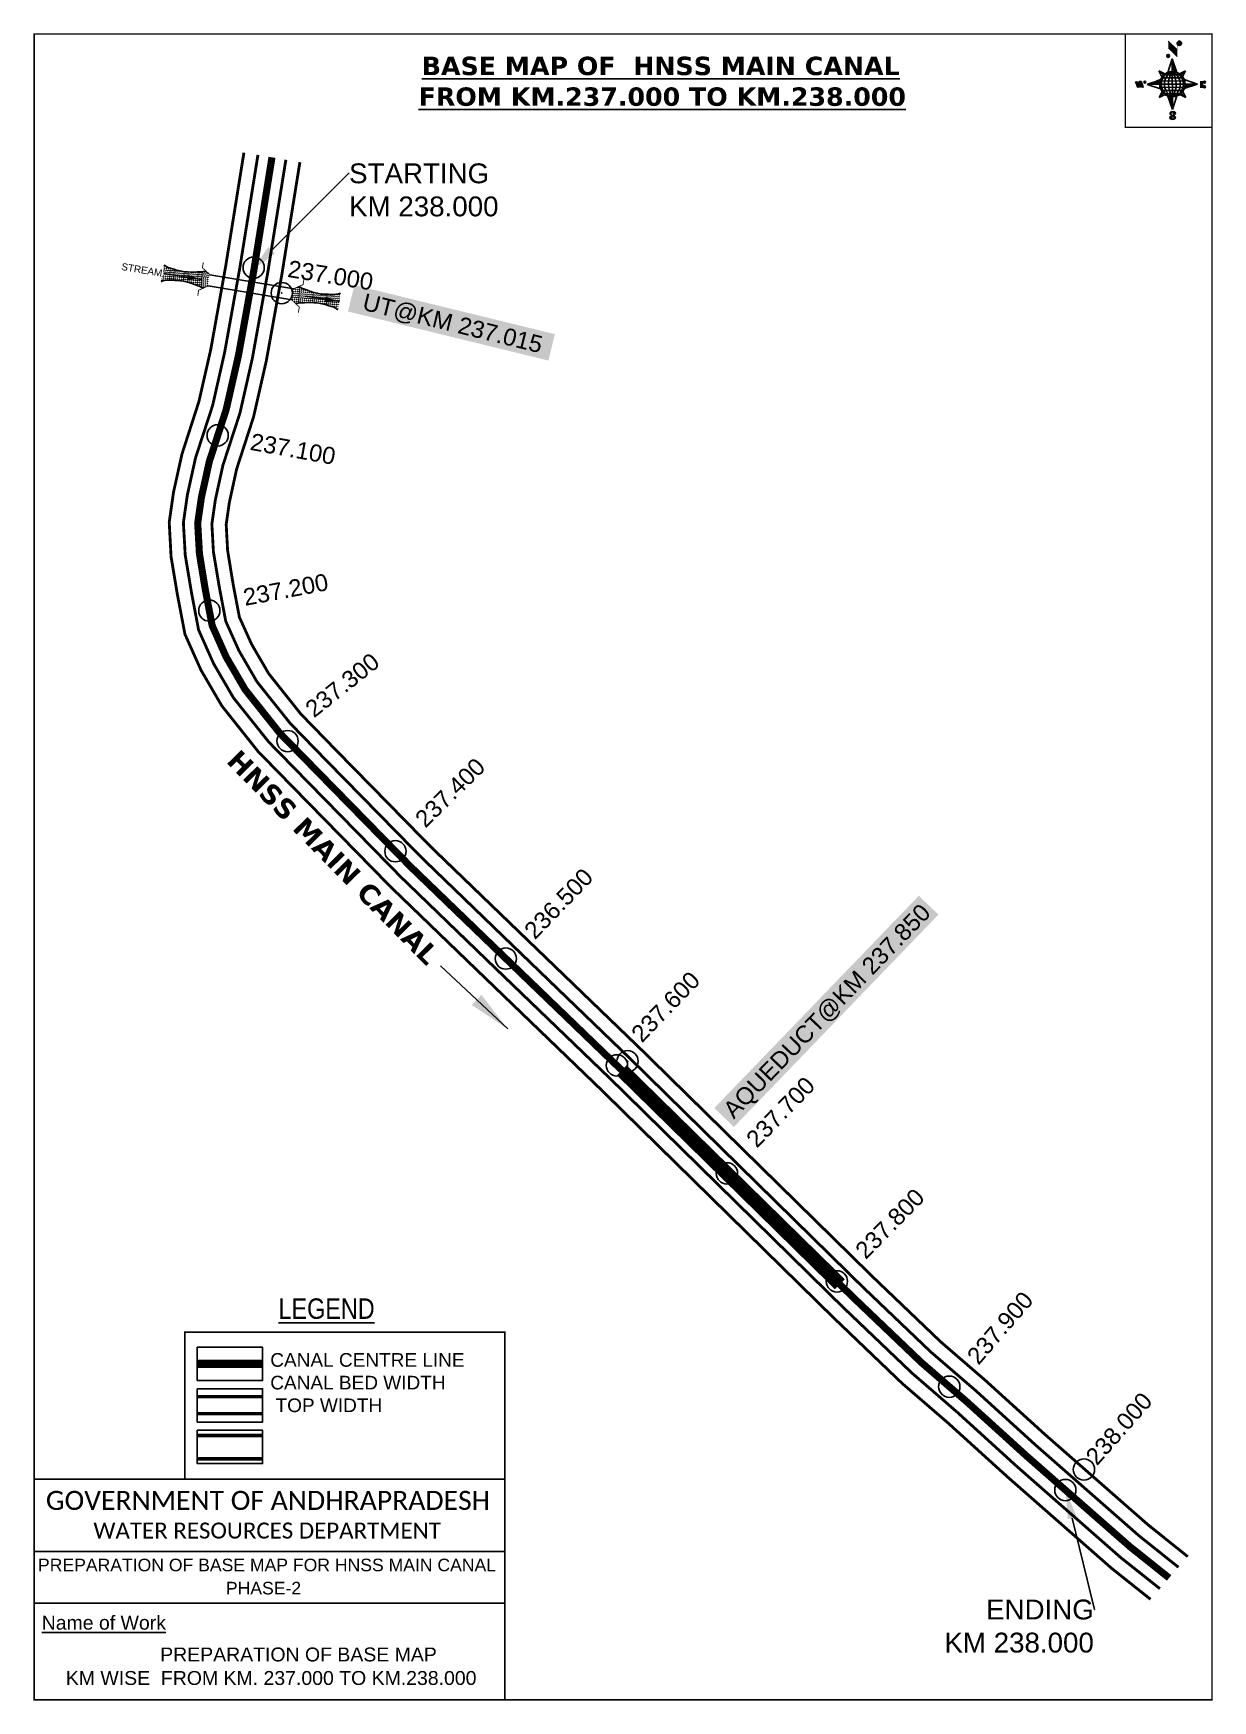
# Model space of a CAD drawing. Header units: inches. Extents: x 755236 to 756068, y 1624094 to 1625270.
import ezdxf
from ezdxf import colors
from ezdxf.entities.mleader import LeaderData, LeaderLine
from ezdxf.enums import TextEntityAlignment as Align
from ezdxf.math import Vec2, Vec3

# ---------------------------------------------------------------- set-up
doc = ezdxf.new("R2010")
doc.units = ezdxf.units.IN
doc.header["$LTSCALE"] = 15
doc.header["$MEASUREMENT"] = 0
doc.header["$PDMODE"] = 32
doc.header["$PDSIZE"] = 15
doc.linetypes.add('HIDDEN2', pattern=[0.1875, 0.125, -0.0625])
for name, color, linetype in [('AQUADUCT', 1, 'Continuous'), ('bord', 1, 'Continuous'), ('CANAL1', 7, 'Continuous'), ('CSMark', 72, 'Continuous'), ('DCBMS', 232, 'Continuous'), ('PAGE', 7, 'Continuous'), ('STRUCTURE', 5, 'Continuous'), ('TEXT', 6, 'Continuous')]:
    doc.layers.add(name, color=color, linetype=linetype)
doc.styles.add('ARIALN', font='ARIALN.TTF')
doc.styles.get("Standard").update_dxf_attribs({"font": 'arial.ttf'})
doc.dimstyles.get("Standard").update_dxf_attribs({"dimtxt": 20, "dimasz": 0.18, "dimexe": 0.18, "dimexo": 0.0625, "dimgap": 0.09, "dimtad": 0, "dimtih": 1, "dimtoh": 1, "dimdec": 4, "dimzin": 0, "dimdsep": 46, "dimtxsty": 'Standard', "dimcen": 0.09, "dimadec": 0, "dimazin": 0, "dimtfac": 1, "dimtdec": 4, "dimtofl": 0, "dimtmove": 0, "dimatfit": 3, "dimfxl": 1, "dimtolj": 1, "dimtzin": 0, "dimarcsym": 0})
pattern_1 = [(267.297113149, (-8720374.938, 50637915.138), (10.5367255337, -0.497431438), [])]
pattern_2 = [(357.297113149, (-8720374.938, 50637915.138), (0.497431438, 10.5367255337), [])]

# ---------------------------------------------------------------- blocks, each defined once
blk = doc.blocks.new('*X26')
at = {"color": 0, "linetype": 'Continuous'}
for p, q in [((6321.6, 240.5), (6322.3, 241.2)), ((6321.6, 240.3), (6322.3, 241)), ((6321.6, 240.1), (6322.3, 240.8)), ((6321.6, 239.9), (6322.4, 240.7)), ((6321.6, 239.8), (6322.4, 240.6)), ((6321.6, 239.6), (6322.5, 240.5)), ((6321.6, 239.4), (6322.5, 240.3)), ((6321.6, 239.2), (6322.6, 240.2)), ((6321.7, 239.1), (6322.6, 240.1)), ((6321.8, 240.8), (6322.4, 241.4)), ((6321.8, 239), (6322.7, 240)), ((6321.8, 239), (6322.8, 239.9)), ((6321.9, 238.9), (6322.9, 239.8)), ((6322, 238.8), (6323, 239.7)), ((6322.1, 241.3), (6322.4, 241.6)), ((6322.1, 238.7), (6323.1, 239.6)), ((6322.2, 238.6), (6323.1, 239.6)), ((6322.3, 238.5), (6323.2, 239.5)), ((6322.4, 238.5), (6323.3, 239.4)), ((6322.5, 238.4), (6323.4, 239.3)), ((6322.7, 238.4), (6323.6, 239.3)), ((6322.8, 238.3), (6323.7, 239.2)), ((6322.9, 238.3), (6323.8, 239.1)), ((6323.1, 238.2), (6323.9, 239.1)), ((6323.2, 238.2), (6324, 239)), ((6323.3, 238.2), (6324.2, 239)), ((6323.5, 238.1), (6324.3, 238.9)), ((6323.7, 238.1), (6324.4, 238.9)), ((6323.8, 238.1), (6324.6, 238.8)), ((6324.1, 238.2), (6324.7, 238.8)), ((6324.3, 238.3), (6324.9, 238.8)), ((6324.6, 238.3), (6325.1, 238.8)), ((6324.8, 238.4), (6325.2, 238.8)), ((6325.1, 238.5), (6325.4, 238.8)), ((6325.4, 238.6), (6325.6, 238.8))]:
    blk.add_line(p, q, dxfattribs=at)
blk = doc.blocks.new('*X25')
at = {"color": 0, "linetype": 'Continuous'}
for p, q in [((6324.4, 240.3), (6324.5, 240.4)), ((6324.6, 240.3), (6324.8, 240.5)), ((6324.7, 240.2), (6325, 240.5)), ((6324.8, 240.2), (6325.2, 240.6)), ((6325, 240.1), (6325.5, 240.6)), ((6325.1, 240.1), (6325.6, 240.6)), ((6325.2, 240), (6325.8, 240.6)), ((6325.3, 240), (6326, 240.6)), ((6325.4, 239.9), (6326.1, 240.6)), ((6325.5, 239.8), (6326.2, 240.5)), ((6325.6, 239.8), (6326.3, 240.5)), ((6325.7, 239.7), (6326.5, 240.4)), ((6325.9, 239.6), (6326.6, 240.3)), ((6326, 239.5), (6326.7, 240.3)), ((6326, 239.4), (6326.8, 240.2)), ((6326.1, 239.3), (6327, 240.2)), ((6326.2, 239.3), (6327.1, 240.1)), ((6326.3, 239.2), (6327.1, 240)), ((6326.4, 239.1), (6327.2, 239.9)), ((6326.5, 239), (6327.3, 239.8)), ((6326.5, 238.9), (6327.4, 239.7)), ((6326.6, 238.8), (6327.5, 239.6)), ((6326.7, 238.7), (6327.5, 239.5)), ((6326.8, 238.6), (6327.6, 239.4)), ((6326.8, 238.5), (6327.7, 239.3)), ((6326.8, 236.5), (6327.4, 237)), ((6326.9, 238.3), (6327.8, 239.2)), ((6326.9, 238.2), (6327.9, 239.1)), ((6326.9, 236.8), (6327.6, 237.4)), ((6327, 238.1), (6327.8, 239)), ((6327, 237.9), (6327.8, 238.8)), ((6327, 237.8), (6327.8, 238.6)), ((6327, 237.6), (6327.8, 238.4)), ((6327, 237.4), (6327.8, 238.2)), ((6327, 237.3), (6327.8, 238)), ((6327, 237.1), (6327.8, 237.9))]:
    blk.add_line(p, q, dxfattribs=at)
blk = doc.blocks.new('H')
at = {"layer": 'bord', "extrusion": (0.000427885, 0.004792, 0.999988)}
h = blk.add_hatch(dxfattribs=at)
h.set_pattern_fill('LINE', color=8, scale=84.387686, angle=-2.7029, style=0)
h.set_pattern_definition(pattern_2)
h.paths.add_polyline_path([(-492, 786, -0.090992), (-448, 775), (-486, 912)])
h = blk.add_hatch(dxfattribs=at)
h.set_pattern_fill('LINE', color=8, scale=84.387686, angle=-92.7029, style=0)
h.set_pattern_definition(pattern_1)
h.paths.add_polyline_path([(-625, 665, -0.090992), (-615, 710), (-751, 671)])
h = blk.add_hatch(dxfattribs=at)
h.set_pattern_fill('LINE', color=8, scale=84.387686, angle=-2.7029, style=0)
h.set_pattern_definition(pattern_2)
h.paths.add_polyline_path([(-504, 533, -0.090992), (-549, 543), (-510, 406)])
h = blk.add_hatch(dxfattribs=at)
h.set_pattern_fill('LINE', color=8, scale=84.387686, angle=-92.7029, style=0)
h.set_pattern_definition(pattern_1)
h.paths.add_polyline_path([(-246, 647), (-372, 653, -0.090992), (-382, 609)])
for p, q in [((-519, 1020, -1217), (-435, 927, -1216)), ((-516, 1087, -1217), (-432, 994, -1217)), ((-538, 774, -1216), (-487, 906, -1216)), ((-487, 906, -1216), (-493, 780, -1216)), ((-487, 906, -1216), (-448, 769, -1216)), ((-865, 701, -1215), (-847, 638, -1215)), ((-847, 700, -1215), (-829, 637, -1215)), ((-829, 699, -1215), (-811, 636, -1215)), ((-829, 699, -1215), (-811, 698, -1215)), ((-811, 698, -1215), (-794, 635, -1215)), ((-752, 665, -1215), (-615, 704, -1215)), ((-627, 794, -1216), (-567, 760, -1216)), ((-627, 794, -1216), (-584, 747, -1215)), ((-599, 731, -1215), (-627, 794, -1216)), ((-421, 753, -1216), (-359, 781, -1216)), ((-359, 781, -1216), (-405, 739, -1216)), ((-359, 781, -1216), (-392, 721, -1215)), ((-379, 693, -1215), (-246, 641, -1215)), ((-213, 669, -1215), (-217, 601, -1215)), ((-752, 665, -1215), (-625, 659, -1215)), ((-619, 614, -1215), (-752, 665, -1215)), ((-639, 526, -1214), (-606, 585, -1215)), ((-639, 526, -1214), (-593, 568, -1215)), ((-577, 553, -1215), (-639, 526, -1214)), ((-511, 400, -1214), (-549, 537, -1214)), ((-460, 533, -1215), (-511, 400, -1214)), ((-505, 527, -1214), (-511, 400, -1214)), ((-371, 513, -1214), (-431, 546, -1215)), ((-371, 513, -1214), (-414, 560, -1215)), ((-399, 576, -1215), (-371, 513, -1214)), ((-246, 641, -1215), (-383, 603, -1215)), ((-373, 647, -1215), (-246, 641, -1215)), ((-197, 600, -1215), (-194, 668, -1215))]:
    blk.add_line(p, q, dxfattribs=at)
at = {"layer": 'bord', "color": 8, "linetype": 'ByBlock', "extrusion": (0.000427885, 0.004792, 0.999988)}
for p, q in [((-375, 679, -1215), (-620, 691, -1215)), ((-386, 711, -1215), (-605, 722, -1215)), ((-411, 744, -1216), (-578, 752, -1216)), ((-493, 780, -1216), (-505, 527, -1214)), ((-373, 647, -1215), (-625, 659, -1215)), ((-378, 616, -1215), (-623, 628, -1215)), ((-392, 585, -1215), (-611, 595, -1215)), ((-420, 555, -1215), (-587, 562, -1215))]:
    blk.add_line(p, q, dxfattribs=at)
at = {"layer": 'bord', "extrusion": (0.000427885, 0.004792, 0.999988), "elevation": -1212}
for points, const_width in [([(-522, 960), (-516, 1093)], 1.61), ([(-434, 933), (-428, 1066)], 1.61), ([(-870, 707), (-846, 706)], 0.642), ([(-829, 643), (-821, 678)], 0.642), ([(-793, 641), (-782, 694)], 0.642), ([(-223, 676), (-174, 673)], 0.706), ([(-829, 643), (-855, 644)], 0.642), ([(-811, 642), (-784, 641)], 0.642), ([(-177, 605), (-226, 607)], 0.706), ([(-195, 645), (-185, 644)], 0.706)]:
    blk.add_lwpolyline(points, dxfattribs=dict(at, const_width=const_width))
for points, const_width in [([(-414, 1073, 1), (-398, 1058, 1)], 22.3), ([(-530, 950, 1), (-520, 939, 1)], 14.8), ([(-776, 697, 1), (-769, 690, 1)], 8.9), ([(-180, 618, 1), (-173, 611, 1)], 9.79), ([(-178, 667, 1), (-171, 660, 1)], 9.79), ([(-490, 362, 1), (-498, 369, 1)], 11.1), ([(-525, 322, 1), (-533, 329, 1)], 11.1)]:
    blk.add_lwpolyline(points, format="xyb", close=True, dxfattribs=dict(at, const_width=const_width))
for points in [[(-537, 317), (-531, 310), (-520, 307), (-505, 307), (-494, 310), (-486, 318), (-487, 326), (-491, 333), (-494, 336), (-503, 341), (-522, 347), (-530, 352), (-534, 355), (-537, 363), (-537, 373), (-530, 381), (-520, 384), (-504, 384), (-493, 380), (-487, 373)], [(-522, 348), (-526, 354), (-528, 361), (-528, 371), (-526, 375), (-521, 381), (-515, 384)], [(-505, 307), (-499, 312), (-497, 319), (-497, 327), (-501, 335), (-509, 343)]]:
    blk.add_lwpolyline(points, dxfattribs=at)
at = {"layer": 'bord', "extrusion": (0.000427885, 0.004792, 0.999988)}
for centre, radius in [((-406, 1065, -1212), 22.3), ((-525, 944, -1212), 14.8), ((-773, 694, -1212), 8.9), ((-498, 659, -1212), 127), ((-177, 615, -1212), 9.79), ((-174, 663, -1212), 9.79), ((-494, 365, -1212), 11.1), ((-529, 325, -1212), 11.1)]:
    blk.add_circle(centre, radius, dxfattribs=at)
at = {"layer": 'bord', "color": 8, "linetype": 'ByBlock', "extrusion": (0.000427885, 0.004792, 0.999988)}
for centre, radius, start, end in [((-482, 658, -1212), 128, 94.9254, 259.6691), ((-437, 656, -1212), 141, 113.2864, 241.308), ((-316, 651, -1212), 222, 142.5892, 212.0053), ((-560, 662, -1212), 141, 293.2864, 61.308), ((-681, 668, -1212), 222, 322.5892, 32.0053), ((-515, 660, -1212), 128, 274.9254, 79.6691)]:
    blk.add_arc(centre, radius, start, end, dxfattribs=at)
at = {"layer": 'bord', "extrusion": (0.000427885, 0.004792, 0.999988)}
for points in [[(-516, 1093, -1212), (-431, 1000, -1212), (-519, 1026, -1212), (-434, 933, -1212)], [(-864, 707, -1212), (-846, 706, -1212), (-846, 644, -1212), (-829, 643, -1212)], [(-829, 705, -1212), (-811, 704, -1212), (-811, 642, -1212), (-793, 641, -1212)], [(-193, 674, -1212), (-197, 606, -1212), (-213, 675, -1212), (-216, 607, -1212)]]:
    blk.add_solid(points, dxfattribs=at)
at = {"layer": 'bord', "extrusion": (0.000427885, 0.004792, 0.999988), "xscale": 7.977342409717546, "yscale": 7.977342408231451, "zscale": 7.977342408476333, "rotation": 138.0840426661453}
for name, p in [('*X25', (38301, -31929, -1212)), ('*X26', (38314, -31951, -1212))]:
    blk.add_blockref(name, p, dxfattribs=at)
blk = doc.blocks.new('UT')
at = {"layer": 'STRUCTURE'}
h = blk.add_hatch(dxfattribs=at)
h.set_pattern_fill('DASH', color=150, scale=8, angle=-39.6278, style=0)
h.set_pattern_definition([(320.372247933, (-4370.464, -6260.8811), (1.40800153113, 0.132407282), [1, -1])])
h.paths.add_polyline_path([(765163, 1700681.9), (765165.6, 1700680.6), (765167.2, 1700680.3), (765169.1, 1700680), (765172.4, 1700679.6), (765176.4, 1700679.3), (765179.5, 1700679.5), (765183.1, 1700679.9), (765187.7, 1700680.9), (765188.9, 1700681.2), (765193.1, 1700682.2), (765196.1, 1700680.2), (765196.1, 1700672.2), (765193.1, 1700670.2), (765190.5, 1700670.8), (765188.1, 1700671.3), (765185.5, 1700671.8), (765183.6, 1700672.1), (765181, 1700672.5), (765180.3, 1700672.5), (765178.5, 1700672.6), (765176.7, 1700672.6), (765174.6, 1700672.5), (765172.5, 1700672.3), (765170.4, 1700672), (765168.5, 1700671.7), (765166.1, 1700671.2), (765165, 1700670.8), (765163, 1700669.7)])
h.paths.add_polyline_path([(765259.1, 1700682.2), (765256.1, 1700680.2), (765256.1, 1700672.2), (765259.1, 1700670.2), (765261.9, 1700671), (765264.4, 1700671.6), (765266.4, 1700672), (765269.1, 1700672.5), (765272.7, 1700673), (765276.1, 1700673.1), (765278.6, 1700672.9), (765281.2, 1700672.7), (765283.9, 1700672.3), (765286.4, 1700671.9), (765288, 1700671.3), (765289.2, 1700670.6), (765289.1, 1700682.7), (765287.6, 1700681.8), (765285.7, 1700681.2), (765283, 1700680.7), (765281.2, 1700680.4), (765276.7, 1700679.9), (765272.7, 1700679.9), (765268.7, 1700680.3), (765264.8, 1700681), (765261.2, 1700681.7)])
at = {"layer": 'STRUCTURE', "color": 150, "const_width": 0.628}
for points in [[(765190.1, 1700688.2), (765190.1, 1700684.2), (765196.1, 1700680.2), (765256.1, 1700680.2), (765262.1, 1700684.2), (765262.1, 1700688.2)], [(765190.1, 1700664.2), (765190.1, 1700668.2), (765196.1, 1700672.2), (765256.1, 1700672.2), (765262.1, 1700668.2), (765262.1, 1700664.2)]]:
    blk.add_lwpolyline(points, dxfattribs=at)
at = {"layer": 'STRUCTURE', "color": 150}
for points in [[(765196.1, 1700680.2), (765256.1, 1700680.2)], [(765196.1, 1700672.2), (765256.1, 1700672.2)], [(765196.1, 1700672.2), (765256.1, 1700672.2)]]:
    blk.add_lwpolyline(points, dxfattribs=at)
at = {"layer": 'STRUCTURE', "color": 0}
blk.add_circle((765226.1, 1700676.2), 1.89, dxfattribs=at)
at = {"layer": 'STRUCTURE', "color": 150}
for points in [[(765163, 1700681.9), (765164.4, 1700681.1), (765167.9, 1700680.2), (765171.2, 1700679.8), (765176.1, 1700679.4), (765184.7, 1700680.3), (765193.1, 1700682.2)], [(765289.1, 1700682.7), (765287.8, 1700681.9), (765284.3, 1700680.9), (765280.9, 1700680.4), (765276.1, 1700679.8), (765267.4, 1700680.5), (765259.1, 1700682.2)], [(765163, 1700669.7), (765164.3, 1700670.6), (765167.8, 1700671.6), (765171.2, 1700672.1), (765176, 1700672.6), (765184.7, 1700672), (765193.1, 1700670.2)], [(765289.2, 1700670.6), (765287.8, 1700671.4), (765284.2, 1700672.3), (765280.9, 1700672.7), (765276.1, 1700673.1), (765267.4, 1700672.2), (765259.1, 1700670.2)]]:
    blk.add_spline(points, degree=3, dxfattribs=at)
at = {"layer": 'STRUCTURE', "color": 0}
blk.add_text('STREAM', height=5, dxfattribs=at).set_placement((765148.2, 1700675.8), align=Align.MIDDLE_CENTER)
for points in [[(765190.9, 1700676), (765164.2, 1700675.8)], [(765289.3, 1700676.7), (765265.4, 1700676.4)]]:
    blk.add_leader(points, dimstyle='Standard', override={"dimasz": 10, "dimgap": 0.09, "dimtad": 0}, dxfattribs=at)

msp = doc.modelspace()

# ---------------------------------------------------------------- linework, layer by layer
at = {"layer": 'CANAL1', "color": 200, "const_width": 2}
for points in [[(755384.3, 1625186.1), (755371.5, 1625106.4), (755360.9, 1625047.2), (755352.5, 1625010.3), (755340.6, 1624973.5), (755334.6, 1624946.4), (755331.6, 1624925.4), (755332.9, 1624901), (755337.3, 1624874.6), (755342.7, 1624846.3), (755354, 1624821), (755368.7, 1624795.8), (755394.3, 1624763.6), (755420.7, 1624736.6), (755488, 1624667.9), (755549.5, 1624608.6), (755636.1, 1624525.2), (755800.2, 1624364.2), (755848.9, 1624317.6), (755880.9, 1624290), (755922.8, 1624252), (755996.5, 1624187.3), (756024, 1624165.4)], [(755423.8, 1625179.4), (755411, 1625099.7), (755400.1, 1625039.2), (755391.1, 1624999.6), (755379.2, 1624963), (755374, 1624939.2), (755371.8, 1624923.7), (755372.8, 1624905.4), (755376.7, 1624881.5), (755381.1, 1624858.4), (755389.7, 1624839.3), (755401.8, 1624818.5), (755424.4, 1624790.1), (755449.3, 1624764.5), (755516.2, 1624696.3), (755577.3, 1624637.4), (755664, 1624553.9), (755828, 1624392.9), (755875.8, 1624347.2), (755907.4, 1624319.9), (755949.4, 1624281.8), (756022.2, 1624218), (756050.3, 1624195.5)]]:
    msp.add_lwpolyline(points, dxfattribs=at)
at = {"layer": 'CANAL1', "color": 5, "const_width": 2}
for points in [[(755394.2, 1625184.5), (755381.4, 1625104.7), (755370.7, 1625045.2), (755362.2, 1625007.6), (755350.2, 1624970.9), (755344.4, 1624944.6), (755341.6, 1624925), (755342.9, 1624902.1), (755347.2, 1624876.3), (755352.3, 1624849.4), (755362.9, 1624825.6), (755376.9, 1624801.5), (755401.9, 1624770.2), (755427.9, 1624743.6), (755495.1, 1624675), (755556.4, 1624615.8), (755643.1, 1624532.4), (755807.1, 1624371.4), (755855.7, 1624325), (755887.5, 1624297.5), (755929.4, 1624259.4), (756002.9, 1624194.9), (756030.6, 1624172.9)], [(755413.9, 1625181.1), (755401.1, 1625101.4), (755390.3, 1625041.2), (755381.5, 1625002.3), (755369.5, 1624965.6), (755364.1, 1624941), (755361.7, 1624924.1), (755362.8, 1624904.3), (755366.9, 1624879.8), (755371.5, 1624855.4), (755380.8, 1624834.7), (755393.5, 1624812.8), (755416.9, 1624783.5), (755442.2, 1624757.5), (755509.2, 1624689.2), (755570.3, 1624630.2), (755657, 1624546.7), (755821, 1624385.7), (755869.1, 1624339.8), (755900.8, 1624312.5), (755942.7, 1624274.4), (756015.8, 1624210.3), (756043.7, 1624188)]]:
    msp.add_lwpolyline(points, dxfattribs=at)
at = {"layer": 'CANAL1', "color": 1, "linetype": 'HIDDEN2', "ltscale": 8, "const_width": 5}
msp.add_lwpolyline([(755404.1, 1625182.8), (755391.3, 1625103), (755380.5, 1625043.2), (755371.8, 1625004.9), (755359.9, 1624968.2), (755354.3, 1624942.8), (755351.7, 1624924.6), (755352.9, 1624903.2), (755357, 1624878.1), (755361.9, 1624852.4), (755371.8, 1624830.2), (755385.2, 1624807.2), (755409.4, 1624776.8), (755435, 1624750.6), (755502.1, 1624682.1), (755563.4, 1624623), (755650.9, 1624538.7), (755727.8, 1624463.2), (755814.1, 1624378.5), (755862.4, 1624332.4), (755894.1, 1624305), (755936.1, 1624266.9), (755963.9, 1624242.5), (756009.4, 1624202.6), (756037.1, 1624180.5)], dxfattribs=at)
at = {"layer": 'CANAL1', "color": 1, "linetype": 'HIDDEN2', "ltscale": 100, "const_width": 6, "elevation": -0.4}
msp.add_lwpolyline([(755397.5, 1624331.5), (755351.4, 1624331.5)], dxfattribs=at)
at = {"layer": 'CANAL1', "color": 5, "const_width": 2.4, "elevation": -0.4}
for points in [[(755397.5, 1624308.3), (755351.4, 1624308.3)], [(755397.5, 1624296.3), (755351.4, 1624296.3)]]:
    msp.add_lwpolyline(points, dxfattribs=at)
at = {"layer": 'CANAL1', "color": 200, "const_width": 2.4, "elevation": -0.4}
for points in [[(755397.5, 1624281), (755351.4, 1624281)], [(755397.5, 1624264.5), (755351.4, 1624264.5)]]:
    msp.add_lwpolyline(points, dxfattribs=at)
at = {"layer": 'CSMark', "color": 3}
for p in [(755391.2, 1625105), (755365.8, 1624986.6), (755359.9, 1624863), (755415.1, 1624770.9), (755491.2, 1624693.2), (755569.1, 1624617.5), (755647.5, 1624542.1), (755725.1, 1624465.9), (755802.7, 1624389.7), (755882, 1624315.4), (755963.9, 1624242.5)]:
    msp.add_point(p, dxfattribs=at)
at = {"layer": 'CSMark', "color": 2}
for p in [(755411, 1625087), (755655, 1624545), (755977, 1624257)]:
    msp.add_point(p, dxfattribs=at)
at = {"layer": 'PAGE', "const_width": 1}
msp.add_lwpolyline([(756067.3, 1624094.5), (756067.3, 1625269.8), (755236.3, 1625269.8), (755236.3, 1624094.5), (756067.3, 1624094.5)], dxfattribs=at)
at = {"layer": 'PAGE'}
for points, const_width in [([(756067.3, 1625269.8), (756006.2, 1625269.8), (756006.2, 1625204), (756067.3, 1625204)], 1), ([(755342.6, 1624353.9), (755568.5, 1624353.9), (755568.5, 1624250.1), (755342.6, 1624250.1)], 1.2), ([(755236.3, 1624250.1), (755568.5, 1624250.1), (755568.5, 1624094.5), (755236.3, 1624094.5)], 1.2)]:
    msp.add_lwpolyline(points, close=True, dxfattribs=dict(at, const_width=const_width))
at = {"layer": 'PAGE', "elevation": -0.4}
for points in [[(755351.4, 1624343.3), (755397.5, 1624343.3), (755397.5, 1624319.8), (755351.4, 1624319.8)], [(755351.4, 1624314), (755397.5, 1624314), (755397.5, 1624290.5), (755351.4, 1624290.5)], [(755351.4, 1624284.7), (755397.5, 1624284.7), (755397.5, 1624261.2), (755351.4, 1624261.2)]]:
    msp.add_lwpolyline(points, close=True, dxfattribs=at)
at = {"layer": 'PAGE'}
for points in [[(755236.3, 1624199.2), (755568.5, 1624199.2)], [(755236.3, 1624162.8), (755568.5, 1624162.8)]]:
    msp.add_lwpolyline(points, dxfattribs=at)
at = {"layer": 'STRUCTURE', "color": 106, "const_width": 10}
msp.add_lwpolyline([(755650.9, 1624538.7), (755804.8, 1624387.7)], dxfattribs=at)

# ---------------------------------------------------------------- block references
at = {"layer": 'AQUADUCT', "color": 1, "xscale": 0.0703495379661093, "yscale": 0.07034953800030053, "zscale": 0.07034953795990817, "rotation": 3.078330607406165}
msp.add_blockref('H', (756076.9, 1625190.4, 85.4), dxfattribs=at)
at = {"layer": 'STRUCTURE', "color": 0, "rotation": 350.5236640949656}
msp.add_blockref('UT', (-279394.1, 73609.8), dxfattribs=at)

# ---------------------------------------------------------------- texts
at = {"layer": 'CANAL1', "insert": (755380.6, 1624766.7), "char_height": 14, "width": 205.129, "attachment_point": 1, "rotation": 314.5069}
msp.add_mtext('\\pi0.96322;{\\fVerdana|b1|i0|c0|p34;HNSS MAIN CANAL}', dxfattribs=at)
at = {"layer": 'CSMark', "color": 1}
for s, rotation, p in [('237.000', 350.8869, (755415.5, 1625104.4)), ('237.100', 349.8188, (755389.1, 1624982.4)), ('237.200', 10.7203, (755384, 1624872.2)), ('237.300', 38.5346, (755430, 1624791.6)), ('237.400', 44.4127, (755508.1, 1624713.4)), ('236.500', 46.0518, (755585.3, 1624634.5)), ('237.600', 46.0913, (755660.8, 1624561.7)), ('237.700', 46.0913, (755741.9, 1624487.4)), ('237.800', 45.534, (755818.8, 1624408.9)), ('237.900', 49.1751, (755898, 1624334))]:
    msp.add_text(s, height=12, rotation=rotation, dxfattribs=at).set_placement(p, align=Align.MIDDLE_LEFT)
at = {"layer": 'CSMark', "color": 3}
msp.add_text('238.000', height=12, rotation=48.7443, dxfattribs=at).set_placement((755981.7, 1624263.1), align=Align.MIDDLE_LEFT)
at = {"layer": 'PAGE', "extrusion": (0.000201441, 0.004807, 0.999988), "style": 'ARIALN'}
msp.add_text('%%ULEGEND', height=14.4, rotation=359.9999, dxfattribs=at).set_placement((755442.6, 1624351, 7960.2), align=Align.MIDDLE)
at = {"layer": 'PAGE', "extrusion": (0.000201441, 0.004807, 0.999988)}
for s, height, p in [('PREPARATION OF BASE MAP FOR HNSS MAIN CANAL', 8.878, (755239, 1624165.7, 7959.3)), ('%%UName of Work', 9.822, (755241.6, 1624124.5, 7958))]:
    msp.add_text(s, height=height, rotation=359.9999, dxfattribs=at).set_placement(p)
for s, height, p in [('PHASE-2', 8.88, (755398.1, 1624153.8, 7959.3)), ('PREPARATION OF BASE MAP', 9.822, (755422.8, 1624107, 7958.1)), ('KM WISE  FROM KM. 237.000 TO KM.238.000', 9.822, (755403.5, 1624090.4, 7958.1))]:
    msp.add_text(s, height=height, rotation=359.9999, dxfattribs=at).set_placement(p, align=Align.MIDDLE_CENTER)
at = {"layer": 'PAGE', "extrusion": (0.000201441, 0.004807, 0.999988), "attachment_point": 1, "text_direction": (1, -1e-06, -0.000201)}
for s, insert, char_height, width in [('CANAL CENTRE LINE CANAL BED WIDTH {\\H2.3717x; }\\P TOP WIDTH{\\H1.9152x; }', (755402.9, 1624339.1, -0.4), 9.6, 168.926), ('\\pi3.5885;{\\fCalibri|b0|i0|c0|p34;\\H1.3333x;GOVERNMENT OF ANDHRAPRADESH\\P\\pi37.073;\\H0.83998x;WATER RESOURCES DEPARTMENT}', (755241, 1624241.9, -1.3), 10.059, 321.276)]:
    msp.add_mtext(s, dxfattribs=dict(at, insert=insert, char_height=char_height, width=width))
at = {"layer": 'STRUCTURE', "color": 5, "char_height": 12, "attachment_point": 1, "bg_fill": 1, "box_fill_scale": 1.3, "bg_fill_color": 7, "bg_fill_true_color": 16777215, "bg_fill_transparency": 4390977}
for s, insert, width, rotation in [('\\pi5.3233;UT@KM 237.015', (755464.9, 1625088.3), 138.423, 346.2557), ('\\pi0.06;AQUEDUCT@KM 237.850', (755721.3, 1624512.1), 200.805, 46.0723)]:
    msp.add_mtext(s, dxfattribs=dict(at, insert=insert, width=width, rotation=rotation))
at = {"layer": 'TEXT', "color": 1, "insert": (755488, 1625253.8), "char_height": 13, "width": 379.826, "attachment_point": 1}
msp.add_mtext('\\pi21.755;{\\fVerdana|b1|i0|c0|p34;\\LBASE MAP OF  HNSS MAIN CANAL \\P\\pi19.564;FROM KM.237.000 TO KM.238.000}', dxfattribs=at)

# ---------------------------------------------------------------- leaders
at = {"layer": 'CANAL1'}
msp.add_leader([(755570.4, 1624567.8), (755522.9, 1624612.3)], dimstyle='Standard', override={"dimasz": 30, "dimgap": 0.09, "dimtad": 0}, dxfattribs=at)
at = {"layer": 'DCBMS', "color": 5}
ml = msp.add_multileader_mtext('Standard', dxfattribs=at)
ml.set_content('STARTING\\PKM 238.000', color=5)
ml.set_leader_properties()
ml.build(insert=Vec2(0, 0))
ml.multileader.update_dxf_attribs({"dogleg_length": 0.36, "arrow_head_size": 20})
ctx = ml.context
ctx.base_point, ctx.char_height, ctx.arrow_head_size, ctx.landing_gap_size, ctx.plane_origin = Vec3(755458.5, 1625171.4), 14, 20, 0.09, Vec3(755629.3, 1625244.2)
notes = []
notes.append((ctx, [(1, (1, 1, 0), (755458.1, 1625171.4), (1, 0), 0.36, [(0, [(755389.9, 1625103.1)], 0, [])])]))
ctx.mtext.insert, ctx.mtext.flow_direction = Vec3(755458.5, 1625178.5), 5
for ctx, leaders in notes:
    for number, flags, end, landing, length, lines in leaders:
        leader = LeaderData()
        leader.index, (leader.has_last_leader_line, leader.has_dogleg_vector, leader.attachment_direction) = number, flags
        leader.last_leader_point, leader.dogleg_vector, leader.dogleg_length = Vec3(end), Vec3(landing), length
        for number, points, colour, breaks in lines:
            line = LeaderLine()
            line.index, line.vertices, line.color, line.breaks = number, Vec3.list(points), colors.encode_raw_color(colour), breaks
            leader.lines.append(line)
        ctx.leaders.append(leader)

# ---------------------------------------------------------------- next in the draw order: leaders
ml = msp.add_multileader_mtext('Standard', dxfattribs=at)
ml.set_content('ENDING \\PKM 238.000', color=5)
ml.set_leader_properties()
ml.build(insert=Vec2(0, 0))
ml.multileader.update_dxf_attribs({"dogleg_length": 0.36, "arrow_head_size": 20})
ctx = ml.context
ctx.base_point, ctx.char_height, ctx.arrow_head_size, ctx.landing_gap_size, ctx.plane_origin = Vec3(755880.8, 1624158.1), 14, 20, 0.09, Vec3(756024.5, 1624370.4)
ctx.text_align_type = 2
notes = []
notes.append((ctx, [(0, (1, 1, 0), (755984.5, 1624158.1), (-1, 0), 0.36, [(0, [(755964.1, 1624242.2)], 0, [])])]))
ctx.mtext.insert, ctx.mtext.width, ctx.mtext.alignment, ctx.mtext.flow_direction = Vec3(755984, 1624165.2), 109.049, 3, 5
ctx.mtext.has_bg_fill, ctx.mtext.bg_color, ctx.mtext.bg_scale_factor, ctx.mtext.bg_transparency, ctx.mtext.use_window_bg_color = 1, -1027028792, 1.5, 0, 1
for ctx, leaders in notes:
    for number, flags, end, landing, length, lines in leaders:
        leader = LeaderData()
        leader.index, (leader.has_last_leader_line, leader.has_dogleg_vector, leader.attachment_direction) = number, flags
        leader.last_leader_point, leader.dogleg_vector, leader.dogleg_length = Vec3(end), Vec3(landing), length
        for number, points, colour, breaks in lines:
            line = LeaderLine()
            line.index, line.vertices, line.color, line.breaks = number, Vec3.list(points), colors.encode_raw_color(colour), breaks
            leader.lines.append(line)
        ctx.leaders.append(leader)

doc.saveas('drawing.dxf')
